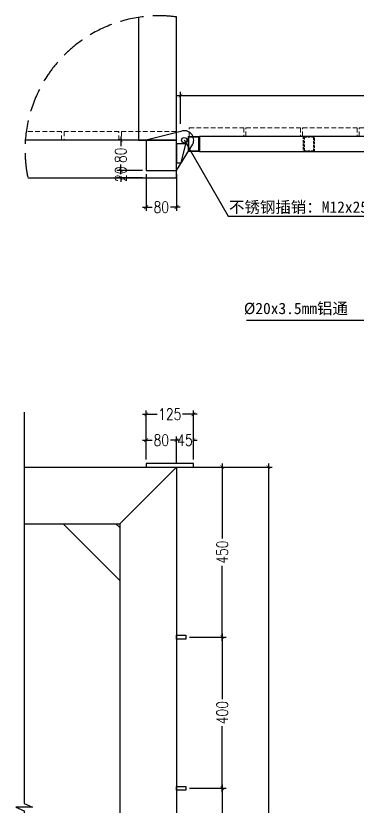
# Model space of a CAD drawing. Header units: millimetres. Extents: x 11827 to 862553, y 15071 to 134256.
# Drawn here: x 704969 to 705872, y 72253 to 74345 of the extents above; entities that cross this region are included whole.
import ezdxf

# ---------------------------------------------------------------- set-up
doc = ezdxf.new("R2010")
doc.units = ezdxf.units.MM
for name, pattern in [('DASH', [0.35, 0.25, -0.1]), ('DASHED', [19.05, 12.7, -6.35]), ('DASHED2', [9.525, 6.35, -3.175]), ('PHANTOM2', [1.25, 0.625, -0.125, 0.125, -0.125, 0.125, -0.125])]:
    doc.linetypes.add(name, pattern=pattern)
doc.layers.add('1', color=7, linetype='Continuous', true_color=0xffffff)
doc.layers.add('dim', color=6, linetype='Continuous', lineweight=13)
doc.layers.add('YLW-Background', color=45, linetype='Continuous', lineweight=5)
for name, color, linetype in [('hjh文字', 7, 'Continuous'), ('HR-Aluminous', 4, 'Continuous'), ('HR-Break', 1, 'PHANTOM2'), ('HR-dimension', 9, 'Continuous'), ('HR-Index symbol', 35, 'Continuous'), ('HR-Zhuliang', 3, 'Continuous'), ('标注', 9, 'Continuous'), ('铝条', 31, 'Continuous'), ('铝通', 4, 'Continuous')]:
    doc.layers.add(name, color=color, linetype=linetype)
doc.styles.add('Arial', font='')
doc.styles.add('HZTXT', font='txtw.shx', dxfattribs={"width": 0.8, "bigfont": 'hztxtw.shx'})
doc.styles.get('Arial').set_extended_font_data('STXihei')
doc.dimstyles.new('HR-A3-DIM-10', dxfattribs={"dimscale": 10, "dimtxt": 3, "dimasz": 1, "dimexe": 1, "dimexo": 1, "dimgap": 0.5, "dimtad": 0, "dimdec": 1, "dimrnd": 0.0005, "dimzin": 9, "dimdsep": 46, "dimtxsty": 'HZTXT', "dimblk": 'ARCHTICK', "dimcen": 0, "dimdle": 1, "dimclrd": 9, "dimclre": 9, "dimclrt": 2, "dimazin": 2, "dimtfac": 1, "dimtdec": 1, "dimtix": 1, "dimtofl": 0, "dimtmove": 2, "dimatfit": 3, "dimldrblk": 'ARCHTICK', "dimfxl": 1, "dimarcsym": 2})
doc.dimstyles.new('HR-BI-DIM5', dxfattribs={"dimscale": 6, "dimtxt": 5, "dimasz": 1, "dimexe": 1, "dimexo": 1.5, "dimgap": 2, "dimtad": 1, "dimdec": 1, "dimdsep": 46, "dimtxsty": 'HZTXT', "dimcen": 0, "dimdle": 1, "dimclrd": 256, "dimclre": 256, "dimclrt": 2, "dimadec": 1, "dimazin": 0, "dimtfac": 1, "dimtdec": 1, "dimtix": 1, "dimtmove": 2, "dimatfit": 3, "dimfxl": 1, "dimtfill": 1, "dimtolj": 1, "dimtzin": 0, "dimarcsym": 1})

# ---------------------------------------------------------------- blocks, each defined once
blk = doc.blocks.new('zw$DD29')
blk.add_lwpolyline([(1210, 10), (40, 10), (40, -30), (1070, -30), (1210, 5)], close=True)
at = {"linetype": 'DASHED2'}
for points in [[(345, 10), (315, 10), (315, -30), (345, -30)], [(343, 8), (317, 8), (317, -28), (343, -28)], [(691.7, 10), (661.7, 10), (661.7, -30), (691.7, -30)], [(689.7, 8), (663.7, 8), (663.7, -28), (689.7, -28)], [(1070, 10), (1040, 10), (1040, -30), (1070, -30)], [(1068, 8), (1042, 8), (1042, -28), (1068, -28)]]:
    blk.add_lwpolyline(points, close=True, dxfattribs=at)
at = {"layer": 'dim'}
for points in [[(40, 10), (10, 10), (10, -30), (40, -30)], [(38, 8), (12, 8), (12, -28), (38, -28)]]:
    blk.add_lwpolyline(points, close=True, dxfattribs=at)
at = {"layer": 'YLW-Background', "linetype": 'DASHED'}
for points in [[(158, 10), (13, 10), (13, 33), (158, 33)], [(308, 10), (163, 10), (163, 33), (308, 33)], [(458, 10), (313, 10), (313, 33), (458, 33)], [(608, 10), (463, 10), (463, 33), (608, 33)], [(758, 10), (613, 10), (613, 33), (758, 33)], [(908, 10), (763, 10), (763, 33), (908, 33)], [(1058, 10), (913, 10), (913, 33), (1058, 33)], [(1210, 10), (1065, 10), (1065, 33), (1190, 33), (1210, 13)]]:
    blk.add_lwpolyline(points, close=True, dxfattribs=at)
blk = doc.blocks.new('_ArchTick')
at = {"color": 0, "linetype": 'ByBlock', "lineweight": 100, "const_width": 0.15}
blk.add_lwpolyline([(-0.5, -0.5), (0.5, 0.5)], dxfattribs=at)
blk = doc.blocks.new('*D1181')
at = {"layer": 'Defpoints', "color": 0, "ltscale": 1.5, "transparency": 16777216}
for p in [(705438.7, 73290.4), (705313.8, 73160.2), (705438.7, 73160.2)]:
    blk.add_point(p, dxfattribs=at)
at = {"layer": 'HR-dimension', "color": 9, "lineweight": -2, "ltscale": 1.5, "transparency": 16777216}
for p, q in [((705313.8, 73170.2), (705313.8, 73300.4)), ((705438.7, 73170.2), (705438.7, 73300.4)), ((705303.8, 73290.4), (705342.7, 73290.4)), ((705448.7, 73290.4), (705409.8, 73290.4))]:
    blk.add_line(p, q, dxfattribs=at)
at = {"layer": 'HR-dimension', "color": 9, "lineweight": -2, "ltscale": 1.5, "transparency": 16777216, "xscale": 10, "yscale": 10, "zscale": 10, "rotation": 180}
blk.add_blockref('_ArchTick', (705313.8, 73290.4), dxfattribs=at)
at = {"layer": 'HR-dimension', "color": 9, "lineweight": -2, "ltscale": 1.5, "transparency": 16777216, "xscale": 10, "yscale": 10, "zscale": 10}
blk.add_blockref('_ArchTick', (705438.7, 73290.4), dxfattribs=at)
at = {"layer": 'HR-dimension', "color": 2, "ltscale": 1.5, "transparency": 16777216, "insert": (705376.2, 73290.4), "char_height": 30, "attachment_point": 5, "style": 'HZTXT'}
blk.add_mtext('125', dxfattribs=at)
blk = doc.blocks.new('*D1182')
at = {"layer": 'Defpoints', "color": 0, "ltscale": 1.5, "transparency": 16777216}
for p in [(705393.8, 73221.7), (705313.8, 73160.2), (705393.8, 73150.2)]:
    blk.add_point(p, dxfattribs=at)
at = {"layer": 'HR-dimension', "color": 9, "lineweight": -2, "ltscale": 1.5, "transparency": 16777216}
for p, q in [((705303.8, 73221.7), (705329.3, 73221.7)), ((705313.8, 73170.2), (705313.8, 73231.7)), ((705403.8, 73221.7), (705378.2, 73221.7)), ((705393.8, 73160.2), (705393.8, 73231.7))]:
    blk.add_line(p, q, dxfattribs=at)
at = {"layer": 'HR-dimension', "color": 9, "lineweight": -2, "ltscale": 1.5, "transparency": 16777216, "xscale": 10, "yscale": 10, "zscale": 10, "rotation": 180}
blk.add_blockref('_ArchTick', (705313.8, 73221.7), dxfattribs=at)
at = {"layer": 'HR-dimension', "color": 9, "lineweight": -2, "ltscale": 1.5, "transparency": 16777216, "xscale": 10, "yscale": 10, "zscale": 10}
blk.add_blockref('_ArchTick', (705393.8, 73221.7), dxfattribs=at)
at = {"layer": 'HR-dimension', "color": 2, "ltscale": 1.5, "transparency": 16777216, "insert": (705353.8, 73221.7), "char_height": 30, "attachment_point": 5, "style": 'HZTXT'}
blk.add_mtext('80', dxfattribs=at)
blk = doc.blocks.new('*D1183')
at = {"layer": 'Defpoints', "color": 0, "ltscale": 1.5, "transparency": 16777216}
for p in [(705438.7, 73221.7), (705393.8, 73150.2), (705438.7, 73160.2)]:
    blk.add_point(p, dxfattribs=at)
at = {"layer": 'HR-dimension', "color": 9, "lineweight": -2, "ltscale": 1.5, "transparency": 16777216}
for p, q in [((705393.8, 73221.7), (705383.8, 73221.7)), ((705393.8, 73160.2), (705393.8, 73231.7)), ((705438.7, 73170.2), (705438.7, 73231.7)), ((705438.7, 73221.7), (705448.7, 73221.7))]:
    blk.add_line(p, q, dxfattribs=at)
at = {"layer": 'HR-dimension', "color": 9, "lineweight": -2, "ltscale": 1.5, "transparency": 16777216, "xscale": 10, "yscale": 10, "zscale": 10}
blk.add_blockref('_ArchTick', (705393.8, 73221.7), dxfattribs=at)
at = {"layer": 'HR-dimension', "color": 9, "lineweight": -2, "ltscale": 1.5, "transparency": 16777216, "xscale": 10, "yscale": 10, "zscale": 10, "rotation": 180}
blk.add_blockref('_ArchTick', (705438.7, 73221.7), dxfattribs=at)
at = {"layer": 'HR-dimension', "color": 2, "ltscale": 1.5, "transparency": 16777216, "insert": (705416.2, 73221.7), "char_height": 30, "attachment_point": 5, "style": 'HZTXT'}
blk.add_mtext('45', dxfattribs=at)
blk = doc.blocks.new('*D1184')
at = {"layer": 'Defpoints', "color": 0, "ltscale": 1.5, "transparency": 16777216}
for p in [(705393.8, 73150.2), (705418.8, 72700.2), (705515.1, 72700.2)]:
    blk.add_point(p, dxfattribs=at)
at = {"layer": 'HR-dimension', "color": 9, "lineweight": -2, "ltscale": 1.5, "transparency": 16777216}
for p, q in [((705403.8, 73150.2), (705525.1, 73150.2)), ((705515.1, 73160.2), (705515.1, 72961.1)), ((705515.1, 72690.2), (705515.1, 72889.4)), ((705428.8, 72700.2), (705525.1, 72700.2))]:
    blk.add_line(p, q, dxfattribs=at)
at = {"layer": 'HR-dimension', "color": 9, "lineweight": -2, "ltscale": 1.5, "transparency": 16777216, "xscale": 10, "yscale": 10, "zscale": 10}
for p, rotation in [((705515.1, 73150.2), 90), ((705515.1, 72700.2), 270)]:
    blk.add_blockref('_ArchTick', p, dxfattribs=dict(at, rotation=rotation))
at = {"layer": 'HR-dimension', "color": 2, "ltscale": 1.5, "transparency": 16777216, "insert": (705515.1, 72925.2), "char_height": 30, "attachment_point": 5, "rotation": 90, "style": 'HZTXT'}
blk.add_mtext('450', dxfattribs=at)
blk = doc.blocks.new('*D1185')
at = {"layer": 'Defpoints', "color": 0, "ltscale": 1.5, "transparency": 16777216}
for p in [(705418.8, 72700.2), (705418.8, 72300.2), (705515.1, 72300.2)]:
    blk.add_point(p, dxfattribs=at)
at = {"layer": 'HR-dimension', "color": 9, "lineweight": -2, "ltscale": 1.5, "transparency": 16777216}
for p, q in [((705428.8, 72700.2), (705525.1, 72700.2)), ((705515.1, 72710.2), (705515.1, 72536.1)), ((705515.1, 72290.2), (705515.1, 72464.4)), ((705428.8, 72300.2), (705525.1, 72300.2))]:
    blk.add_line(p, q, dxfattribs=at)
at = {"layer": 'HR-dimension', "color": 9, "lineweight": -2, "ltscale": 1.5, "transparency": 16777216, "xscale": 10, "yscale": 10, "zscale": 10}
for p, rotation in [((705515.1, 72700.2), 90), ((705515.1, 72300.2), 270)]:
    blk.add_blockref('_ArchTick', p, dxfattribs=dict(at, rotation=rotation))
at = {"layer": 'HR-dimension', "color": 2, "ltscale": 1.5, "transparency": 16777216, "insert": (705515.1, 72500.2), "char_height": 30, "attachment_point": 5, "rotation": 90, "style": 'HZTXT'}
blk.add_mtext('400', dxfattribs=at)
blk = doc.blocks.new('*D1186')
at = {"layer": 'Defpoints', "color": 0, "ltscale": 1.5, "transparency": 16777216}
for p in [(705418.8, 72300.2), (705418.8, 71900.2), (705515.1, 71900.2)]:
    blk.add_point(p, dxfattribs=at)
at = {"layer": 'HR-dimension', "color": 9, "lineweight": -2, "ltscale": 1.5, "transparency": 16777216}
for p, q in [((705428.8, 72300.2), (705525.1, 72300.2)), ((705515.1, 72310.2), (705515.1, 72136.1)), ((705515.1, 71890.2), (705515.1, 72064.4)), ((705428.8, 71900.2), (705525.1, 71900.2))]:
    blk.add_line(p, q, dxfattribs=at)
at = {"layer": 'HR-dimension', "color": 9, "lineweight": -2, "ltscale": 1.5, "transparency": 16777216, "xscale": 10, "yscale": 10, "zscale": 10}
for p, rotation in [((705515.1, 72300.2), 90), ((705515.1, 71900.2), 270)]:
    blk.add_blockref('_ArchTick', p, dxfattribs=dict(at, rotation=rotation))
at = {"layer": 'HR-dimension', "color": 2, "ltscale": 1.5, "transparency": 16777216, "insert": (705515.1, 72100.2), "char_height": 30, "attachment_point": 5, "rotation": 90, "style": 'HZTXT'}
blk.add_mtext('400', dxfattribs=at)
blk = doc.blocks.new('*D1189')
at = {"layer": 'Defpoints', "color": 0, "ltscale": 1.5, "transparency": 16777216}
for p in [(705393.8, 73150.2), (705393.7, 70650.3), (705637.1, 70650.3)]:
    blk.add_point(p, dxfattribs=at)
at = {"layer": 'HR-dimension', "color": 9, "lineweight": -2, "ltscale": 1.5, "transparency": 16777216}
for p, q in [((705403.8, 73150.2), (705647.1, 73150.2)), ((705637.1, 73160.2), (705637.1, 71947.5)), ((705637.1, 70640.3), (705637.1, 71853)), ((705403.7, 70650.3), (705647.1, 70650.3))]:
    blk.add_line(p, q, dxfattribs=at)
at = {"layer": 'HR-dimension', "color": 9, "lineweight": -2, "ltscale": 1.5, "transparency": 16777216, "xscale": 10, "yscale": 10, "zscale": 10}
for p, rotation in [((705637.1, 73150.2), 90), ((705637.1, 70650.3), 270)]:
    blk.add_blockref('_ArchTick', p, dxfattribs=dict(at, rotation=rotation))
at = {"layer": 'HR-dimension', "color": 2, "ltscale": 1.5, "transparency": 16777216, "insert": (705637.1, 71900.2), "char_height": 30, "attachment_point": 5, "rotation": 90, "style": 'HZTXT'}
blk.add_mtext('2500', dxfattribs=at)
blk = doc.blocks.new('*D1094')
at = {"layer": 'Defpoints', "color": 0, "ltscale": 1.5, "transparency": 16777216}
for p in [(706604.6, 74133.9), (705404.6, 74048.8, 0), (706604.6, 74028.8)]:
    blk.add_point(p, dxfattribs=at)
at = {"layer": 'HR-dimension', "color": 9, "lineweight": -2, "ltscale": 1.5, "transparency": 16777216}
for p, q in [((705394.6, 74133.9), (705959.6, 74133.9)), ((705404.6, 74058.8), (705404.6, 74143.9)), ((706614.6, 74133.9), (706049.6, 74133.9)), ((706604.6, 74038.8), (706604.6, 74143.9))]:
    blk.add_line(p, q, dxfattribs=at)
at = {"layer": 'HR-dimension', "color": 9, "lineweight": -2, "ltscale": 1.5, "transparency": 16777216, "xscale": 10, "yscale": 10, "zscale": 10, "rotation": 180}
blk.add_blockref('_ArchTick', (705404.6, 74133.9), dxfattribs=at)
at = {"layer": 'HR-dimension', "color": 9, "lineweight": -2, "ltscale": 1.5, "transparency": 16777216, "xscale": 10, "yscale": 10, "zscale": 10}
blk.add_blockref('_ArchTick', (706604.6, 74133.9), dxfattribs=at)
at = {"layer": 'HR-dimension', "color": 2, "ltscale": 1.5, "transparency": 16777216, "insert": (706004.6, 74133.9), "char_height": 30, "attachment_point": 5, "style": 'HZTXT'}
blk.add_mtext('1200', dxfattribs=at)
blk = doc.blocks.new('A$C148601bc')
at = {"layer": 'HR-dimension'}
blk.add_lwpolyline([(-5.8, -50), (6.7, 0), (-18.3, 0), (-18.3, -50)], close=True, dxfattribs=at)
blk = doc.blocks.new('*D1193')
at = {"layer": 'Defpoints', "color": 0, "ltscale": 1.5, "transparency": 16777216}
for p in [(705313.8, 73935.8), (705393.8, 73935.8), (705393.8, 73838.5)]:
    blk.add_point(p, dxfattribs=at)
at = {"layer": 'HR-dimension', "color": 9, "lineweight": -2, "ltscale": 1.5, "transparency": 16777216}
for p, q in [((705313.8, 73925.8), (705313.8, 73828.5)), ((705393.8, 73925.8), (705393.8, 73828.5)), ((705303.8, 73838.5), (705329.3, 73838.5)), ((705403.8, 73838.5), (705378.2, 73838.5))]:
    blk.add_line(p, q, dxfattribs=at)
at = {"layer": 'HR-dimension', "color": 9, "lineweight": -2, "ltscale": 1.5, "transparency": 16777216, "xscale": 10, "yscale": 10, "zscale": 10, "rotation": 180}
blk.add_blockref('_ArchTick', (705313.8, 73838.5), dxfattribs=at)
at = {"layer": 'HR-dimension', "color": 9, "lineweight": -2, "ltscale": 1.5, "transparency": 16777216, "xscale": 10, "yscale": 10, "zscale": 10}
blk.add_blockref('_ArchTick', (705393.8, 73838.5), dxfattribs=at)
at = {"layer": 'HR-dimension', "color": 2, "ltscale": 1.5, "transparency": 16777216, "insert": (705353.8, 73838.5), "char_height": 30, "attachment_point": 5, "style": 'HZTXT'}
blk.add_mtext('80', dxfattribs=at)
blk = doc.blocks.new('*D1192')
at = {"layer": 'Defpoints', "color": 0, "ltscale": 1.5, "transparency": 16777216}
for p in [(705246.4, 73935.8), (705313.8, 73935.8), (705313.8, 73915.8)]:
    blk.add_point(p, dxfattribs=at)
at = {"layer": 'HR-dimension', "color": 9, "lineweight": -2, "ltscale": 1.5, "transparency": 16777216}
for p, q in [((705246.4, 73935.8), (705246.4, 73945.8)), ((705303.8, 73935.8), (705236.4, 73935.8)), ((705303.8, 73915.8), (705236.4, 73915.8)), ((705246.4, 73915.8), (705246.4, 73905.8))]:
    blk.add_line(p, q, dxfattribs=at)
at = {"layer": 'HR-dimension', "color": 9, "lineweight": -2, "ltscale": 1.5, "transparency": 16777216, "xscale": 10, "yscale": 10, "zscale": 10}
for p, rotation in [((705246.4, 73935.8), 270), ((705246.4, 73915.8), 90)]:
    blk.add_blockref('_ArchTick', p, dxfattribs=dict(at, rotation=rotation))
at = {"layer": 'HR-dimension', "color": 2, "ltscale": 1.5, "transparency": 16777216, "insert": (705246.4, 73925.8), "char_height": 30, "attachment_point": 5, "rotation": 90, "style": 'HZTXT'}
blk.add_mtext('20', dxfattribs=at)
blk = doc.blocks.new('*D1194')
at = {"layer": 'Defpoints', "color": 0, "ltscale": 1.5, "transparency": 16777216}
for p in [(705246.4, 74015.8), (705313.8, 74015.8), (705313.8, 73935.8)]:
    blk.add_point(p, dxfattribs=at)
at = {"layer": 'HR-dimension', "color": 9, "lineweight": -2, "ltscale": 1.5, "transparency": 16777216}
for p, q in [((705303.8, 74015.8), (705236.4, 74015.8)), ((705246.4, 74025.8), (705246.4, 74000.3)), ((705246.4, 73925.8), (705246.4, 73951.4)), ((705303.8, 73935.8), (705236.4, 73935.8))]:
    blk.add_line(p, q, dxfattribs=at)
at = {"layer": 'HR-dimension', "color": 9, "lineweight": -2, "ltscale": 1.5, "transparency": 16777216, "xscale": 10, "yscale": 10, "zscale": 10}
for p, rotation in [((705246.4, 74015.8), 90), ((705246.4, 73935.8), 270)]:
    blk.add_blockref('_ArchTick', p, dxfattribs=dict(at, rotation=rotation))
at = {"layer": 'HR-dimension', "color": 2, "ltscale": 1.5, "transparency": 16777216, "insert": (705246.4, 73975.8), "char_height": 30, "attachment_point": 5, "rotation": 90, "style": 'HZTXT'}
blk.add_mtext('80', dxfattribs=at)

msp = doc.modelspace()

# ---------------------------------------------------------------- linework, layer by layer
at = {"layer": '1', "color": 0}
msp.add_circle((705414.62, 74015.84), 7, dxfattribs=at)
at = {"layer": 'HR-Aluminous'}
msp.add_lwpolyline([(705293.76, 74340.96), (705293.76, 74015.84), (705393.76, 74015.84), (705393.76, 74342.12)], dxfattribs=at)
at = {"layer": 'HR-Break', "linetype": 'Continuous'}
msp.add_lwpolyline([(704990.56, 73295.64), (704990.56, 72259.61), (705012.44, 72250.23), (704968.69, 72250.23), (704990.56, 72240.86), (704990.56, 70543.88)], dxfattribs=at)
at = {"layer": 'HR-Index symbol', "linetype": 'DASH', "ltscale": 250}
msp.add_arc((705347.87, 73990.15), 354.96, 82.57142, 192.08313, dxfattribs=at)
at = {"layer": 'HR-Zhuliang'}
msp.add_line((705243.76, 73000.22), (705393.76, 73150.22), dxfattribs=at)
for points in [[(705000.78, 73915.84), (705393.76, 73915.84), (705393.76, 74015.84), (704993.84, 74015.84)], [(704990.59, 73150.23), (705393.76, 73150.22), (705393.72, 70650.22), (704990.59, 70650.23)], [(704990.58, 73000.23), (705243.76, 73000.22), (705243.73, 70800.22), (704990.59, 70800.23)]]:
    msp.add_lwpolyline(points, dxfattribs=at)
at = {"layer": 'YLW-Background', "linetype": 'DASHED'}
msp.add_lwpolyline([(704993.84, 74015.84), (705089.76, 74015.84), (705089.76, 74038.84), (704996.27, 74038.84)], dxfattribs=at)
for points in [[(705241.76, 74038.84), (705096.76, 74038.84), (705096.76, 74015.84), (705241.76, 74015.84)], [(705393.76, 74038.84), (705248.76, 74038.84), (705248.76, 74015.84), (705393.76, 74015.84)]]:
    msp.add_lwpolyline(points, close=True, dxfattribs=at)
at = {"layer": '标注', "linetype": 'Continuous'}
for points in [[(705418.76, 72695.24), (705393.76, 72695.24), (705393.76, 72705.24), (705418.76, 72705.24)], [(705418.76, 72295.24), (705393.76, 72295.24), (705393.76, 72305.24), (705418.76, 72305.24)]]:
    msp.add_lwpolyline(points, close=True, dxfattribs=at)
at = {"layer": '铝条'}
msp.add_lwpolyline([(705243.76, 72990.23), (705243.76, 72850.23), (705093.76, 73000.23), (705233.76, 73000.23)], close=True, dxfattribs=at)
at = {"layer": '铝通'}
msp.add_lwpolyline([(705437.35, 74005.43, 0.6686219), (705405.88, 74039.26), (705313.76, 74015.84), (705313.76, 73935.84), (705393.76, 73935.84)], format="xyb", close=True, dxfattribs=at)
msp.add_lwpolyline([(705313.76, 73150.22), (705438.72, 73150.22), (705438.72, 73160.22), (705313.76, 73160.22)], close=True, dxfattribs=at)

# ---------------------------------------------------------------- block references
at = {"layer": 'HR-dimension'}
msp.add_blockref('A$C148601bc', (705412.06, 74005.84), dxfattribs=at)
at = {"layer": '标注'}
msp.add_blockref('zw$DD29', (705414.62, 74015.84), dxfattribs=at)

# ---------------------------------------------------------------- texts
at = {"layer": 'hjh文字', "style": 'Arial'}
for s, p in [('不锈钢插销：M12x2550mm', (705532.95, 73823.8)), ('%%C20x3.5mm铝通', (705572.37, 73555.45))]:
    msp.add_text(s, height=30, dxfattribs=at).set_placement(p)

# ---------------------------------------------------------------- dimensions: what is measured, and where the dimension line sits
at = {"layer": 'HR-dimension', "ltscale": 1.5}
for base, p1, p2, picture, middle in [((706604.62, 74133.94), (705404.62, 74048.84, 0), (706604.62, 74028.84), '*D1094', (706004.62, 74133.94)), ((705393.76, 73838.49), (705313.76, 73935.84), (705393.76, 73935.84), '*D1193', (705353.76, 73838.49)), ((705438.72, 73290.43), (705313.76, 73160.22), (705438.72, 73160.22), '*D1181', (705376.24, 73290.43)), ((705393.76, 73221.73), (705313.76, 73160.22), (705393.76, 73150.22), '*D1182', (705353.76, 73221.73)), ((705438.72, 73221.73), (705393.76, 73150.22), (705438.72, 73160.22), '*D1183', (705416.24, 73221.73))]:
    dim = msp.add_linear_dim(base=base, p1=p1, p2=p2, dimstyle='HR-A3-DIM-10', dxfattribs=at)
    dim.commit()
    dim.dimension.update_dxf_attribs({"geometry": picture, "text_midpoint": middle})
for base, p1, p2, picture, middle in [((705246.39, 74015.84), (705313.76, 73935.84), (705313.76, 74015.84), '*D1194', (705246.39, 73975.84)), ((705246.39, 73935.84), (705313.76, 73915.84), (705313.76, 73935.84), '*D1192', (705246.39, 73925.84)), ((705637.0549, 70650.267), (705393.764, 73150.2192), (705393.7235, 70650.267), '*D1189', (705637.0549, 71900.2431)), ((705515.05, 72700.24), (705393.76, 73150.22), (705418.76, 72700.24), '*D1184', (705515.05, 72925.23)), ((705515.05, 72300.24), (705418.76, 72700.24), (705418.76, 72300.24), '*D1185', (705515.05, 72500.24)), ((705515.05, 71900.24), (705418.76, 72300.24), (705418.76, 71900.24), '*D1186', (705515.05, 72100.24))]:
    dim = msp.add_linear_dim(base=base, p1=p1, p2=p2, angle=90, dimstyle='HR-A3-DIM-10', dxfattribs=at)
    dim.commit()
    dim.dimension.update_dxf_attribs({"geometry": picture, "text_midpoint": middle})

# ---------------------------------------------------------------- leaders
at = {"layer": 'HR-dimension'}
for points in [[(705414.62, 74017.15), (705530.51, 73814.6), (706035.99, 73814.6)], [(706082.44, 73442.86, 0), (705902.27, 73538.57, 0), (705578.85, 73538.57, 0)]]:
    msp.add_leader(points, dimstyle='HR-BI-DIM5', override={"dimgap": 2, "dimtad": 0}, dxfattribs=at)

doc.saveas('drawing.dxf')
